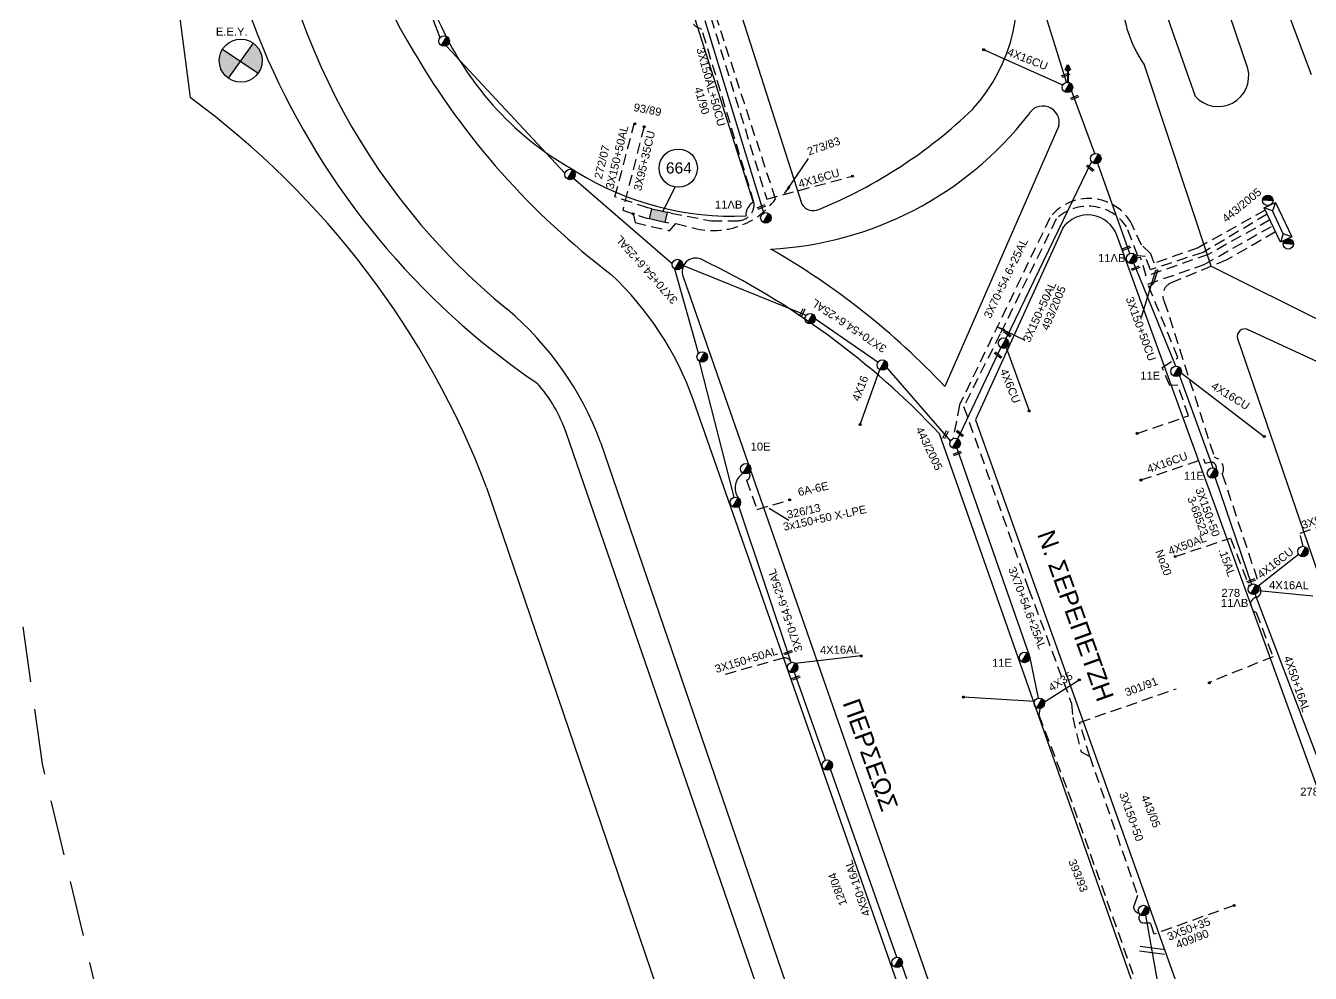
# Model space of a CAD drawing. Header units: millimetres. Extents: x 8791 to 11104, y 1833 to 2902.
# Drawn here: x 9321.4 to 9616.2, y 2196.6 to 2414.3 of the extents above; entities that cross this region are included whole.
import ezdxf
from ezdxf.enums import TextEntityAlignment as Align

# ---------------------------------------------------------------- set-up
doc = ezdxf.new("R2010")
doc.units = ezdxf.units.MM
doc.linetypes.add('DASHED', pattern=[19.05, 12.7, -6.35])
for name, color, linetype in [('Link Box 4 Διευθύνσεων', 7, 'Continuous'), ('Γέφυρες Εναερίου Δικτύου', 7, 'Continuous'), ('Γυμνά εναέρια ΧΤ (3Φ)   3x50+35CU', 7, 'Continuous'), ('Γυμνά εναέρια ΧΤ (3Φ)   4x16AL', 7, 'Continuous'), ('Γυμνά εναέρια ΧΤ (3Φ)   4x16CU', 7, 'Continuous'), ('Γυμνά εναέρια ΧΤ (3Φ)   4x35AL', 7, 'Continuous'), ('Γυμνά εναέρια ΧΤ (3Φ)   4x50AL', 7, 'Continuous'), ('Γυμνά εναέρια ΧΤ και ΦΟΠ (3Φ)   4x50+16AL', 7, 'Continuous'), ('Εναέρια παροχή ΧΤ 4x16', 7, 'SYN_LINE'), ('Επίτονοι', 7, 'Continuous'), ('Επιγραφές - Σχήματα', 7, 'Continuous'), ('Καλώδια ΧΤ   3x150+50AL', 7, 'DASHED'), ('Καλώδια ΧΤ   3x150+50CU', 7, 'DASHED'), ('Καλώδια ΧΤ   3x150AL+50CU', 7, 'DASHED'), ('Καλώδια ΧΤ   3x150AL+50XLPE', 7, 'DASHED'), ('Καλώδια ΧΤ   3x95+35CU', 7, 'DASHED'), ('Καλώδια ΧΤ   3x95+50CU', 7, 'DASHED'), ('Καλώδια ΧΤ   4x6CU', 7, 'DASHED'), ('Μηχανική τομή', 7, 'Continuous'), ('Στύλος ΦΜ', 7, 'Continuous'), ('Στύλος ΦΜ @ 1', 7, 'Continuous'), ('Συνδέσεις', 7, 'Continuous'), ('Συνεστραμμένα ΧΤ   3x70+54.6+25 AL', 7, 'SYN_LINE'), ('Συνεστραμμένα ΧΤ   3x70+54.6+25AL', 7, 'SYN_LINE'), ('Συνεστραμμένα ΧΤ   4x120+25AL', 7, 'SYN_LINE'), ('Τομή', 7, 'Continuous'), ('Υποσταθμός εναέριος 2 στύλων', 7, 'Continuous'), ('Υποσταθμός πόλεως', 7, 'Continuous'), ('Υπόβαθρο ΔΕΗ', 7, 'Continuous'), ('Υπόγεια Καλώδια Δικτύου ΧΤ   .15', 7, 'DASHED')]:
    doc.layers.add(name, color=color, linetype=linetype)
doc.styles.add('ar', font='ARIAL.TTF')
doc.styles.get("Standard").update_dxf_attribs({"font": 'ARIAL.TTF'})
doc.linetypes.add('SYN_LINE', pattern='A,0.5,-0.0001,["/\\/\\/\\/",Standard,S=0.1,R=0,X=0,Y=-0.05],-0.25', length=0.7501)
doc.dimstyles.new('ISO-25', dxfattribs={"dimtxt": 2.5, "dimasz": 2.5, "dimexe": 1.25, "dimexo": 0.625, "dimtad": 1, "dimtxsty": 'Standard', "dimcen": 2.5, "dimadec": 0, "dimazin": 0, "dimtfac": 1, "dimtmove": 0, "dimatfit": 3, "dimfxl": 1, "dimarcsym": 0})

# ---------------------------------------------------------------- blocks, each defined once
blk = doc.blocks.new('ΥΠΑΡΧΩΝ ΤΣΙΜΕΝΤΕΝΙΟΣ ΣΤΥΛΟΣ')
at = {"layer": 'Στύλος ΦΜ'}
blk.add_hatch(color=256, dxfattribs=at).paths.add_polyline_path([(-1.29, -2.28, 0.574793), (2.62, 0, 0.268822), (1.3, 2.27)])
blk.add_line((-1.29, -2.28), (1.3, 2.27), dxfattribs=at)
blk.add_circle((0, 0), 2.62, dxfattribs=at)
at = {"layer": 'Στύλος ΦΜ', "flags": 4}
for tag, p in [('ΤΥΠΟΣ', (-4.91, 3.03)), ('ΑΡΙΘΜΟΣ', (-4.68, 8.05))]:
    blk.add_attdef(tag, p, '', height=4, dxfattribs=at)
blk = doc.blocks.new('ΥΠΟΣΤΑΘΜΟΣ ΕΝΑΕΡΙΟΣ ΕΠΙ 2 ΣΤΥΛΩΝ')
at = {"layer": 'Υποσταθμός εναέριος 2 στύλων', "linetype": 'Continuous'}
for points in [[(-11.97, -2.11, 0.574793), (-8.45, -0.07, 0.268822), (-9.64, 1.98)], [(9.68, -2.15, 0.574793), (13.19, -0.1, 0.268822), (12.01, 1.95)]]:
    blk.add_hatch(color=256, dxfattribs=at).paths.add_polyline_path(points)
for p, q in [((-11.97, -2.11), (-9.64, 1.98)), ((9.68, -2.15), (12.01, 1.95))]:
    blk.add_line(p, q, dxfattribs=at)
for centre in [(-10.81, -0.07), (10.84, -0.1)]:
    blk.add_circle(centre, 2.36, dxfattribs=at)
at = {"layer": 'Υποσταθμός πόλεως', "linetype": 'Continuous', "ltscale": 40}
blk.add_lwpolyline([(-8.57, 2.82), (8.57, 2.82), (8.57, -2.82), (-8.57, -2.82)], close=True, dxfattribs=at)
for points in [[(-5.75, 0), (-8.57, 2.82)], [(-8.57, -2.82), (-5.75, 0)], [(-5.75, 0), (5.75, 0)], [(5.75, 0), (8.57, 2.82)], [(8.57, -2.82), (5.75, 0)]]:
    blk.add_lwpolyline(points, dxfattribs=at)
at = {"layer": 'Υποσταθμός εναέριος 2 στύλων', "ltscale": 40, "flags": 1}
for tag, p in [('ΜΕΤΑΣΧΗΜΑΤΙΣΜΟΣ', (14.09, 2.51)), ('ΙΣΧΥΣ', (14.07, -0.28)), ('ΑΡΙΘΜΟΣ', (14.19, -3))]:
    blk.add_attdef(tag, p, '', height=1.8, dxfattribs=at)
blk = doc.blocks.new('LINK BOX 4 ΑΝΑΧΩΡΗΣΕΩΝ')
at = {"layer": 'Link Box 4 Διευθύνσεων', "ltscale": 40}
blk.add_hatch(color=256, dxfattribs=at).paths.add_polyline_path([(-3.54, 0), (-3.54, -4.67), (3.54, -4.67), (3.54, 0)])
for p, q in [((-3.54, 0), (-5.33, 0)), ((5.33, 0), (3.54, 0)), ((-3.54, -4.67), (-5.33, -4.67)), ((5.33, -4.67), (3.54, -4.67))]:
    blk.add_line(p, q, dxfattribs=at)
blk.add_lwpolyline([(-3.54, -4.67), (-3.54, 0), (3.54, 0), (3.54, -4.67)], close=True, dxfattribs=at)
blk = doc.blocks.new('ΤΟΜΗ')
at = {"layer": 'Τομή', "ltscale": 40}
for p, q in [((-5.68, 0), (5.68, 0)), ((5.68, -2.33), (-5.68, -2.33))]:
    blk.add_line(p, q, dxfattribs=at)
blk = doc.blocks.new('_ΣΥΝΔΕΣΗ')
at = {"layer": 'Συνδέσεις', "linetype": 'SYN_LINE', "ltscale": 40}
blk.add_hatch(color=256, dxfattribs=at).paths.add_polyline_path([(0.5, -0.01, 1), (-0.5, -0.01, 1)])
at = {"layer": 'Συνδέσεις'}
blk.add_circle((0, -0.01), 0.5, dxfattribs=at)
blk = doc.blocks.new('ΜΗΧΑΝΙΚΗ ΤΟΜΗ')
at = {"layer": 'Μηχανική τομή', "ltscale": 40}
for p, q in [((-1.89, 0.78), (1.89, 0.78)), ((1.89, 0), (-1.89, 0))]:
    blk.add_line(p, q, dxfattribs=at)
blk = doc.blocks.new('ΕΠΙΤΟΝΟΣ')
at = {"layer": 'Επίτονοι', "lineweight": 40, "ltscale": 40}
blk.add_hatch(color=256, dxfattribs=at).paths.add_polyline_path([(-1.13, 6.47), (0, 9.1), (1.13, 6.47)])
for p, q in [((-1.13, 6.47), (0, 9.1)), ((1.13, 6.47), (-1.13, 6.47)), ((-1.13, 6.47), (0, 6.47)), ((0, 9.1), (1.13, 6.47)), ((0, 6.47), (0, 0))]:
    blk.add_line(p, q, dxfattribs=at)

msp = doc.modelspace()

# ---------------------------------------------------------------- hatches: boundary and pattern name
at = {"layer": 'Επιγραφές - Σχήματα'}
h = msp.add_hatch(color=1, dxfattribs=at)
h.paths.add_polyline_path([(9373.63, 2410.22), (9370.67, 2406.06), (9374.71, 2403.33, 0.158648), (9375.65, 2406.23, 0.239646)])
h.paths.add_polyline_path([(9370.67, 2406.06), (9366.55, 2408.85, 0.140748), (9365.8, 2406.23, 0.245453), (9367.91, 2402.19)])

# ---------------------------------------------------------------- linework, layer by layer
at = {"layer": 'Γέφυρες Εναερίου Δικτύου', "color": 1, "linetype": 'DASHED'}
msp.add_lwpolyline([(9458.36, 1857.05), (9432.31, 1920.75), (9365.58, 2075.63), (9325.2, 2244.73), (9298.03, 2437.76), (9298.68, 2617.88), (9309.06, 2640.05), (9358.3, 2763.68), (9403.29, 2881.65)], dxfattribs=at)
at = {"layer": 'Γέφυρες Εναερίου Δικτύου', "color": 30, "linetype": 'SYN_LINE', "ltscale": 20}
msp.add_lwpolyline([(9552.91, 2259.06), (9536.6, 2260.08)], dxfattribs=at)
at = {"layer": 'Γυμνά εναέρια ΧΤ (3Φ)   3x50+35CU', "color": 133, "linetype": 'DASHED', "ltscale": 0.2}
msp.add_lwpolyline([(9598.75, 2212.24), (9580.43, 2205.63), (9579.57, 2208.12), (9577.99, 2208.18, -0.64471), (9577.19, 2210.14, -0.431476)], format="xyb", dxfattribs=at)
at = {"layer": 'Γυμνά εναέρια ΧΤ (3Φ)   4x16AL', "color": 1, "linetype": 'Continuous', "ltscale": 0.2}
msp.add_lwpolyline([(9604.34, 2284.58), (9616.82, 2283.36)], dxfattribs=at)
at = {"layer": 'Γυμνά εναέρια ΧΤ (3Φ)   4x16AL', "color": 62, "linetype": 'SYN_LINE', "ltscale": 15}
msp.add_lwpolyline([(9498, 2267.9), (9513.12, 2269.62)], dxfattribs=at)
at = {"layer": 'Γυμνά εναέρια ΧΤ (3Φ)   4x16CU', "color": 30, "linetype": 'DASHED', "ltscale": 0.2}
msp.add_lwpolyline([(9478.15, 2416.64), (9478.64, 2416.11), (9491.45, 2374.44), (9511.13, 2379.7)], dxfattribs=at)
at = {"layer": 'Γυμνά εναέρια ΧΤ (3Φ)   4x16CU', "color": 151, "linetype": 'SYN_LINE', "ltscale": 20}
msp.add_lwpolyline([(9559.41, 2400.6), (9541.26, 2408.75)], dxfattribs=at)
at = {"layer": 'Γυμνά εναέρια ΧΤ (3Φ)   4x16CU', "color": 1, "linetype": 'SYN_LINE', "ltscale": 20}
msp.add_lwpolyline([(9586.59, 2334.54), (9605.68, 2319.93)], dxfattribs=at)
at = {"layer": 'Γυμνά εναέρια ΧΤ (3Φ)   4x16CU', "color": 1, "linetype": 'DASHED', "ltscale": 0.2}
msp.add_lwpolyline([(9577.37, 2309.93), (9591.69, 2314.76), (9592.1, 2313.8), (9593.16, 2314.01, -0.563161), (9594.63, 2312.4, 1.337763)], format="xyb", dxfattribs=at)
msp.add_lwpolyline([(9585.19, 2292.35), (9597.88, 2296.57)], dxfattribs=at)
at = {"layer": 'Γυμνά εναέρια ΧΤ (3Φ)   4x16CU', "color": 1, "linetype": 'Continuous'}
msp.add_lwpolyline([(9604.17, 2285.51), (9613.51, 2292.88)], dxfattribs=at)
at = {"layer": 'Γυμνά εναέρια ΧΤ (3Φ)   4x35AL', "color": 30, "linetype": 'SYN_LINE', "ltscale": 10}
msp.add_lwpolyline([(9555.2, 2258.95), (9563.18, 2264.04)], dxfattribs=at)
at = {"layer": 'Γυμνά εναέρια ΧΤ (3Φ)   4x50AL', "color": 5, "linetype": 'DASHED', "ltscale": 0.2}
for points in [[(9608.25, 2366.88), (9597.08, 2360.48), (9584.26, 2355.18, 0.441281), (9582.72, 2350.93)], [(9582.72, 2350.93), (9594.17, 2315.27), (9594.87, 2314.9, -0.411088), (9596.02, 2311.27), (9604.83, 2284.79, -0.438919), (9603.84, 2282.99, 0.775455), (9603.79, 2279.52), (9607.68, 2269.35), (9592.99, 2263.44)]]:
    msp.add_lwpolyline(points, format="xyb", dxfattribs=at)
at = {"layer": 'Γυμνά εναέρια ΧΤ και ΦΟΠ (3Φ)   4x50+16AL', "color": 151}
msp.add_lwpolyline([(9560.25, 2401.27), (9549.29, 2436.72)], dxfattribs=at)
at = {"layer": 'Γυμνά εναέρια ΧΤ και ΦΟΠ (3Φ)   4x50+16AL', "color": 30}
msp.add_lwpolyline([(9490.82, 2371.25), (9477.32, 2415.35)], dxfattribs=at)
at = {"layer": 'Γυμνά εναέρια ΧΤ και ΦΟΠ (3Φ)   4x50+16AL', "color": 62}
for points in [[(9566.75, 2384.91), (9561.45, 2399.36)], [(9574.81, 2361.94), (9567.48, 2382.63)]]:
    msp.add_lwpolyline(points, dxfattribs=at)
at = {"layer": 'Γυμνά εναέρια ΧΤ και ΦΟΠ (3Φ)   4x50+16AL', "color": 1, "ltscale": 0.2}
for points in [[(9585.39, 2336.09), (9575.7, 2359.7)], [(9593.91, 2312.72), (9586.22, 2333.98)], [(9594.36, 2310.46), (9602.71, 2285.96)], [(9620, 2240.51), (9603.56, 2283.71)]]:
    msp.add_lwpolyline(points, dxfattribs=at)
at = {"layer": 'Γυμνά εναέρια ΧΤ και ΦΟΠ (3Φ)   4x50+16AL', "color": 85, "ltscale": 0.2}
for points in [[(9504.96, 2245.6), (9497.8, 2265.72)], [(9521.35, 2200.34), (9506.06, 2243.49)], [(9537.18, 2156.16), (9522.49, 2198.67)]]:
    msp.add_lwpolyline(points, dxfattribs=at)
at = {"layer": 'Γυμνά εναέρια ΧΤ και ΦΟΠ (3Φ)   4x50+16AL', "color": 6}
msp.add_lwpolyline([(9584.87, 2174.24), (9578.51, 2209.99)], dxfattribs=at)
at = {"layer": 'Εναέρια παροχή ΧΤ 4x16', "ltscale": 15}
msp.add_line((9512.9, 2322.64), (9517.41, 2335.27), dxfattribs=at)
at = {"layer": 'Επιγραφές - Σχήματα', "ltscale": 20}
msp.add_line((9467.61, 2371.5), (9470.44, 2377.28), dxfattribs=at)
at = {"layer": 'Επιγραφές - Σχήματα', "color": 1}
for points in [[(9367.91, 2402.19), (9373.63, 2410.22)], [(9366.55, 2408.85), (9374.71, 2403.33)]]:
    msp.add_lwpolyline(points, dxfattribs=at)
at = {"layer": 'Επιγραφές - Σχήματα', "ltscale": 20}
msp.add_lwpolyline([(9577.46, 2347.3), (9580.77, 2358.11), (9581.23, 2358.19), (9580.15, 2354.88), (9579.24, 2354.26)], dxfattribs=at)
at = {"layer": 'Επιγραφές - Σχήματα', "color": 1}
msp.add_circle((9370.72, 2406.23), 4.93, dxfattribs=at)
at = {"layer": 'Επιγραφές - Σχήματα', "ltscale": 20}
msp.add_circle((9471.14, 2381.54), 4.39, dxfattribs=at)
at = {"layer": 'Καλώδια ΧΤ   3x150+50AL', "color": 1, "ltscale": 0.2}
for points in [[(9493.47, 2374.46), (9480.17, 2415.38), (9480.04, 2417.14, 0.384685), (9478.02, 2419.07), (9466.18, 2454.36), (9455.75, 2483.02), (9452.61, 2487.97), (9452.05, 2490.65, 0.503758), (9447, 2492.98), (9433.33, 2499.29), (9435.22, 2508.05), (9429.23, 2510.97), (9429.49, 2514.16, 0.260652), (9428.34, 2516.7), (9425.8, 2517.66, 0.361832), (9422.69, 2516.58), (9421.9, 2514.95)], [(9460.83, 2371.06), (9461.24, 2369.03), (9469.12, 2367.18), (9470.58, 2368.8), (9474.78, 2367.77, 0.307371), (9493.47, 2374.46)]]:
    msp.add_lwpolyline(points, format="xyb", dxfattribs=at)
at = {"layer": 'Καλώδια ΧΤ   3x150+50AL', "color": 62, "ltscale": 0.2}
msp.add_lwpolyline([(9464.18, 2372.42), (9456.62, 2374.93), (9461.06, 2391.75)], dxfattribs=at)
at = {"layer": 'Καλώδια ΧΤ   3x150+50AL', "color": 30, "ltscale": 0.2}
msp.add_lwpolyline([(9605.87, 2371.91), (9590.49, 2363.25), (9580.42, 2359.71), (9579.61, 2361.83), (9577.52, 2363.88), (9575.28, 2368.67, 0.548635), (9556.46, 2370.14), (9535.71, 2327.15), (9534.22, 2319.42)], format="xyb", dxfattribs=at)
at = {"layer": 'Καλώδια ΧΤ   3x150+50AL', "color": 133, "ltscale": 0.2}
msp.add_lwpolyline([(9606.33, 2370.95), (9591.62, 2362.2), (9579.53, 2358.21), (9578.43, 2361.28), (9576.64, 2361.43), (9574.07, 2368.08, 0.464054), (9557.92, 2369.88), (9545.05, 2343.48), (9536.66, 2326.79), (9551.57, 2284.96), (9561.44, 2258.57), (9561.69, 2255.4), (9563.64, 2247.5), (9565.6, 2246.44), (9576.6, 2214.48), (9575.77, 2212.32, 0.49772), (9576.9, 2210.5, -1.513648)], format="xyb", dxfattribs=at)
at = {"layer": 'Καλώδια ΧΤ   3x150+50AL', "color": 85, "ltscale": 0.2}
msp.add_lwpolyline([(9482, 2265.34), (9495.11, 2269.03, -0.398442), (9497.06, 2268.01, 0.715661)], format="xyb", dxfattribs=at)
at = {"layer": 'Καλώδια ΧΤ   3x150+50AL', "color": 133, "ltscale": 0.2}
msp.add_lwpolyline([(9565.6, 2246.44), (9563.29, 2254.25), (9585.43, 2261.99)], dxfattribs=at)
at = {"layer": 'Καλώδια ΧΤ   3x150+50CU', "color": 62, "linetype": 'DASHED', "ltscale": 0.2}
msp.add_lwpolyline([(9606.95, 2369.64), (9592.82, 2361.73), (9578.59, 2356.75), (9577.28, 2360.99), (9576.41, 2360.89)], dxfattribs=at)
at = {"layer": 'Καλώδια ΧΤ   3x150+50CU', "color": 1, "linetype": 'DASHED', "ltscale": 0.2}
msp.add_lwpolyline([(9576.48, 2320.63), (9588.27, 2324.65), (9585.85, 2331.7), (9584.01, 2331.59), (9582.25, 2335.75), (9585.85, 2338.02), (9578.95, 2354.93), (9591.84, 2359.38), (9607.56, 2368.33)], dxfattribs=at)
at = {"layer": 'Καλώδια ΧΤ   3x150AL+50CU', "color": 62, "ltscale": 0.2}
msp.add_lwpolyline([(9469.49, 2371.22), (9478.72, 2369.45), (9484.87, 2369.48, 0.451581), (9488.52, 2373.67), (9476.58, 2413.38), (9475.51, 2413.89, -0.602832), (9475.37, 2417.92), (9465.09, 2450.23), (9463.78, 2450.83, -0.539601), (9463.11, 2455.15), (9456.3, 2478.15, 0.209498), (9431.6, 2498.8)], format="xyb", dxfattribs=at)
at = {"layer": 'Καλώδια ΧΤ   3x150AL+50CU', "color": 27, "ltscale": 0.2}
msp.add_lwpolyline([(9590.73, 2148.91), (9593.47, 2149.88), (9593.16, 2151.26), (9591.4, 2157.24), (9589.16, 2158.1), (9586.08, 2170.04), (9585, 2170.04, -0.703428), (9583.25, 2174.92), (9560.37, 2239.24), (9553.99, 2255.81), (9554.2, 2257.46)], format="xyb", dxfattribs=at)
at = {"layer": 'Καλώδια ΧΤ   3x150AL+50XLPE', "color": 62, "ltscale": 0.2}
msp.add_lwpolyline([(9487.43, 2311.6, -0.521763), (9486.81, 2309.89), (9489.24, 2303.17), (9496.54, 2305.3)], format="xyb", dxfattribs=at)
at = {"layer": 'Καλώδια ΧΤ   3x95+35CU', "color": 1, "ltscale": 0.2}
msp.add_lwpolyline([(9463.3, 2391.02), (9458.4, 2371.88), (9463.66, 2370.1)], dxfattribs=at)
at = {"layer": 'Καλώδια ΧΤ   3x95+50CU', "color": 1, "ltscale": 0.2}
msp.add_lwpolyline([(9614.58, 2294.69), (9613.89, 2297.71), (9628.44, 2302.82)], dxfattribs=at)
at = {"layer": 'Καλώδια ΧΤ   4x6CU', "color": 62, "ltscale": 20}
msp.add_lwpolyline([(9546.45, 2340.34), (9551.71, 2325.78)], dxfattribs=at)
at = {"layer": 'Συνεστραμμένα ΧΤ   3x70+54.6+25 AL', "color": 62, "ltscale": 0.2}
msp.add_arc((9488.2, 2308.08), 4.01, 122.4896, 213.9091, dxfattribs=at)
at = {"layer": 'Συνεστραμμένα ΧΤ   3x70+54.6+25AL', "color": 62, "ltscale": 20}
for points in [[(9546.4, 2342.4), (9566.02, 2383.01)], [(9469.77, 2359.56), (9447.1, 2379.18)], [(9472.16, 2359.29), (9500.52, 2347.75)], [(9475.81, 2339.04), (9470.37, 2358.36)], [(9502.63, 2346.9), (9517.01, 2337)], [(9535.31, 2319.37), (9545.21, 2340.31)], [(9483.97, 2305.96), (9476.06, 2337.14)], [(9519.04, 2335.72), (9533.64, 2318.87)], [(9497.06, 2268.01), (9485.09, 2303.92)]]:
    msp.add_lwpolyline(points, dxfattribs=at)
at = {"layer": 'Συνεστραμμένα ΧΤ   3x70+54.6+25AL', "color": 30, "linetype": 'SYN_LINE', "ltscale": 20}
msp.add_lwpolyline([(9535.12, 2317.2), (9551.79, 2269.5), (9553.79, 2259.83)], dxfattribs=at)
at = {"layer": 'Συνεστραμμένα ΧΤ   4x120+25AL', "color": 62, "ltscale": 20}
for points in [[(9416.47, 2411.48), (9402.63, 2447.81)], [(9445.15, 2380.38), (9417.87, 2409.62)]]:
    msp.add_lwpolyline(points, dxfattribs=at)
at = {"layer": 'Υπόβαθρο ΔΕΗ'}
msp.add_line((9427.16, 2308.24), (9514.57, 2051.2), dxfattribs=at)
for points in [[(9362.18, 2559.77), (9339.38, 2549.33), (9359.13, 2397.73)], [(9455.07, 2478.47), (9488.33, 2373.71)], [(9466.34, 2477.05), (9499.55, 2373.25)], [(9558.53, 2391.25), (9532.36, 2331.37)], [(9559.4, 2367.73), (9539.39, 2323.72), (9617.41, 2104.92)], [(9648.15, 2155.85), (9571.85, 2366.14)], [(9472.31, 2356.61), (9569.47, 2077.48), (9575.19, 2074.32), (9606.01, 2086.8)], [(9541.21, 2061.68), (9564.85, 2070.26), (9474.6, 2328.39)], [(9535.46, 2059.23), (9445.48, 2320.63)], [(9453.32, 2318.63), (9541.21, 2061.68)], [(9609.79, 2096.79), (9531.13, 2320.54)]]:
    msp.add_lwpolyline(points, dxfattribs=at)
for points in [[(9593.51, 2359.06), (9578.11, 2405.4, -0.150095), (9572.98, 2421.84, 0.071125), (9564.61, 2455.96, 0.04305), (9547.78, 2495.59, 0.085983), (9542.49, 2502.87, -0.131863), (9534.8, 2523.61, -0.19517), (9544.23, 2547.63, -0.127673), (9564.69, 2558.35, -0.17403), (9581.6, 2554.65, -0.190679), (9590.66, 2536.9, -0.094546), (9588.85, 2524.74), (9581.08, 2547.21), (9541.6, 2536.14), (9562.88, 2474.71), (9589.82, 2398.1, 0.792528), (9601.89, 2404.43), (9576.61, 2478.91), (9557.97, 2534.02), (9543.75, 2529.93)], [(9593.51, 2359.06), (9647.19, 2332.27, 0.755839), (9651.87, 2335.51), (9645.67, 2353.95), (9629.91, 2387.72), (9606.88, 2446.24), (9588.55, 2497.7), (9573.68, 2537.81, 0.722545), (9568.09, 2536.07), (9584.84, 2488.97), (9603.03, 2438.77), (9616.47, 2403.06)], [(9687.63, 2222.34), (9689.94, 2226.02), (9671.73, 2278.23), (9657.65, 2318.67), (9601.82, 2344.48, 0.642437), (9599.56, 2342.44), (9615.67, 2295.3), (9633, 2245.13), (9644.23, 2212.28), (9651.43, 2208.76), (9687.63, 2222.34)]]:
    msp.add_lwpolyline(points, format="xyb", dxfattribs=at)
for centre, radius, start, end in [((9537.15, 2476.83), 174.96, 171.6675, 235.772), ((9518.78, 2474.32), 126.91, 167.646, 211.3368), ((9561.77, 2489.21), 163.33, 186.8978, 207.3482), ((9528.48, 2467.57), 152.81, 183.488, 230.8022), ((9509.9, 2421.43), 39.07, 317.7193, 15.9423), ((9483.03, 2444.68), 73.01, 204.6944, 241.1531), ((9562.03, 2496.99), 175.66, 210.3137, 232.7761), ((9241.51, 2237.71), 198.6, 20.8021, 53.682), ((9460.54, 2476.48), 112.88, 292.3425, 313.8994), ((9554.84, 2392.03), 3.77, 347.957, 153.8979), ((9488.35, 2442.84), 79.98, 272.9163, 322.0881), ((9483.56, 2438.19), 67.68, 238.11, 272.6002), ((9490.25, 2370.63), 3.62, 121.9656, 180.8109), ((9502.16, 2374.83), 3.05, 211.2722, 295.136), ((9565.21, 2363.73), 7.06, 19.9444, 145.5046), ((9404.34, 2210.55), 176.04, 43.3429, 59.9756), ((9475.16, 2357.8), 3.09, 66.1033, 202.5327), ((9395.64, 2192.96), 186.1, 43.2768, 64.2773), ((9404.98, 2303.26), 74.02, 19.8404, 46.6766), ((9384.15, 2292.85), 73.82, 20.4369, 49.6908), ((9413.26, 2309.54), 34.08, 18.996, 41.6053)]:
    msp.add_arc(centre, radius, start, end, dxfattribs=at)
at = {"layer": 'Υπόγεια Καλώδια Δικτύου ΧΤ   .15', "color": 1, "linetype": 'DASHED', "ltscale": 0.2}
msp.add_lwpolyline([(9597.88, 2296.57), (9602.19, 2285.56)], dxfattribs=at)

# ---------------------------------------------------------------- block references
at = {"layer": 'Link Box 4 Διευθύνσεων', "xscale": 0.5104822389464168, "yscale": 0.5104822389464168, "zscale": 0.5104822389464168, "rotation": 347.2863404863677}
msp.add_blockref('LINK BOX 4 ΑΝΑΧΩΡΗΣΕΩΝ', (9466.84, 2371.82), dxfattribs=at)
at = {"layer": 'Επίτονοι', "xscale": 0.4594340150515993, "yscale": 0.4594340150515993, "zscale": 0.4594340150515993}
msp.add_blockref('ΕΠΙΤΟΝΟΣ', (9560.57, 2401.06), dxfattribs=at)
at = {"layer": 'Μηχανική τομή'}
for p, xscale, yscale, zscale, rotation in [((9559.97, 2403.08), 0.510482238946105, 0.510482238946105, 0.510482238946105, 201.2624916001842), ((9562.06, 2397.96), 0.510482238946105, 0.510482238946105, 0.510482238946105, 201.2624916001842), ((9565.86, 2381.69), 0.5104822389461884, 0.5104822389461884, 0.5104822389461884, 140.4855288400163), ((9490.14, 2372.81), 0.5104822389461423, 0.5104822389461423, 0.5104822389461423, 202.957535020011), ((9573.98, 2363.35), 0.510482238946105, 0.510482238946105, 0.510482238946105, 201.2624916001842), ((9576.03, 2358.73), 0.510482238946105, 0.510482238946105, 0.510482238946105, 201.2624916001842), ((9499.42, 2348.47), 0.5104822389461613, 0.5104822389461613, 0.5104822389461613, 242.7583704432252), ((9546.83, 2343.63), 0.5104822389461884, 0.5104822389461884, 0.5104822389461884, 140.4855288400163), ((9544.7, 2338.78), 0.5104822389461884, 0.5104822389461884, 0.5104822389461884, 140.4855288400163), ((9532.32, 2320.4), 0.5104822389461613, 0.5104822389461613, 0.5104822389461613, 242.7583704432252), ((9535.92, 2320.79), 0.5104822389461884, 0.5104822389461884, 0.5104822389461884, 140.4855288400163), ((9535.12, 2316.23), 0.5104822389462199, 0.5104822389462199, 0.5104822389462199, 200.9428004583038), ((9602.6, 2286.97), 0.510482238946105, 0.510482238946105, 0.510482238946105, 201.2624916001842), ((9496.31, 2270.46), 0.510482238946105, 0.510482238946105, 0.510482238946105, 201.2624916001842), ((9498.1, 2264.68), 0.510482238946105, 0.510482238946105, 0.510482238946105, 201.2624916001842)]:
    msp.add_blockref('ΜΗΧΑΝΙΚΗ ΤΟΜΗ', p, dxfattribs=dict(at, xscale=xscale, yscale=yscale, zscale=zscale, rotation=rotation))
at = {"layer": 'Στύλος ΦΜ @ 1', "ltscale": 40, "xscale": 0.4594340150515993, "yscale": 0.4594340150515993, "zscale": 0.4594340150515993}
for p in [(9417.41, 2410.74), (9560.5, 2400.09), (9566.99, 2383.73), (9446.31, 2380.1), (9470.96, 2359.4), (9501.43, 2346.97), (9545.81, 2341.36), (9476.65, 2338.19), (9518, 2336.32), (9534.71, 2318.33), (9484.27, 2304.8), (9497.4, 2266.86), (9554.04, 2258.65), (9505.35, 2244.46), (9577.96, 2211.06), (9521.39, 2199.14)]:
    msp.add_blockref('ΥΠΑΡΧΩΝ ΤΣΙΜΕΝΤΕΝΙΟΣ ΣΤΥΛΟΣ', p, dxfattribs=at)
at = {"layer": 'Στύλος ΦΜ @ 1', "ltscale": 40}
ref = msp.add_blockref('ΥΠΑΡΧΩΝ ΤΣΙΜΕΝΤΕΝΙΟΣ ΣΤΥΛΟΣ', (9491.26, 2370.13), dxfattribs=dict(at, xscale=0.4594340150515993, yscale=0.4594340150515993, zscale=0.4594340150515993))
ref.add_attrib('ΤΥΠΟΣ', '11ΛB', (9479.58, 2372.25), dxfattribs={"layer": 'Στύλος ΦΜ', "height": 1.838, "flags": 4})
ref = msp.add_blockref('ΥΠΑΡΧΩΝ ΤΣΙΜΕΝΤΕΝΙΟΣ ΣΤΥΛΟΣ', (9575.21, 2360.8), dxfattribs=dict(at, xscale=0.4594340150515993, yscale=0.4594340150515993, zscale=0.4594340150515993))
ref.add_attrib('ΤΥΠΟΣ', '11ΛB', (9567.51, 2359.98), dxfattribs={"layer": 'Στύλος ΦΜ', "height": 1.838, "flags": 4})
ref = msp.add_blockref('ΥΠΑΡΧΩΝ ΤΣΙΜΕΝΤΕΝΙΟΣ ΣΤΥΛΟΣ', (9585.44, 2334.89), dxfattribs=dict(at, xscale=0.4594340150515993, yscale=0.4594340150515993, zscale=0.4594340150515993))
ref.add_attrib('ΤΥΠΟΣ', '11E', (9577.21, 2332.97), dxfattribs={"layer": 'Στύλος ΦΜ', "height": 1.838, "flags": 4})
ref = msp.add_blockref('ΥΠΑΡΧΩΝ ΤΣΙΜΕΝΤΕΝΙΟΣ ΣΤΥΛΟΣ', (9486.64, 2312.51), dxfattribs=dict(at, xscale=0.4594340150515993, yscale=0.4594340150515993, zscale=0.4594340150515993))
ref.add_attrib('ΤΥΠΟΣ', '10E', (9487.77, 2316.69), dxfattribs={"layer": 'Στύλος ΦΜ', "height": 1.838, "flags": 4})
ref = msp.add_blockref('ΥΠΑΡΧΩΝ ΤΣΙΜΕΝΤΕΝΙΟΣ ΣΤΥΛΟΣ', (9593.8, 2311.52), dxfattribs=dict(at, xscale=0.4594340150515993, yscale=0.4594340150515993, zscale=0.4594340150515993))
ref.add_attrib('ΤΥΠΟΣ', '11E', (9587.21, 2309.99), dxfattribs={"layer": 'Στύλος ΦΜ', "height": 1.838, "flags": 4})
ref = msp.add_blockref('ΥΠΑΡΧΩΝ ΤΣΙΜΕΝΤΕΝΙΟΣ ΣΤΥΛΟΣ', (9614.55, 2293.49), dxfattribs=dict(at, xscale=0.4594340150515993, yscale=0.4594340150515993, zscale=0.4594340150515993))
ref.add_attrib('ΤΥΠΟΣ', '10E', (9618.22, 2294.28), dxfattribs={"layer": 'Στύλος ΦΜ', "height": 1.838, "flags": 4})
ref = msp.add_blockref('ΥΠΑΡΧΩΝ ΤΣΙΜΕΝΤΕΝΙΟΣ ΣΤΥΛΟΣ', (9603.17, 2284.85), dxfattribs=dict(at, xscale=0.4594340150515993, yscale=0.4594340150515993, zscale=0.4594340150515993))
ref.add_attrib('ΤΥΠΟΣ', '11ΛB', (9595.73, 2280.78), dxfattribs={"layer": 'Στύλος ΦΜ', "height": 1.838, "flags": 4})
ref.add_attrib('ΑΡΙΘΜΟΣ', '278', (9595.84, 2283.09), dxfattribs={"layer": 'Στύλος ΦΜ', "height": 1.838, "flags": 4})
ref = msp.add_blockref('ΥΠΑΡΧΩΝ ΤΣΙΜΕΝΤΕΝΙΟΣ ΣΤΥΛΟΣ', (9550.63, 2269.18), dxfattribs=dict(at, xscale=0.4594340150515993, yscale=0.4594340150515993, zscale=0.4594340150515993))
ref.add_attrib('ΤΥΠΟΣ', '11Ε', (9543.19, 2267.02), dxfattribs={"layer": 'Στύλος ΦΜ', "height": 1.838, "flags": 4})
ref = msp.add_blockref('ΥΠΑΡΧΩΝ ΤΣΙΜΕΝΤΕΝΙΟΣ ΣΤΥΛΟΣ', (9620.17, 2239.32), dxfattribs=dict(at, xscale=0.4594340150515993, yscale=0.4594340150515993, zscale=0.4594340150515993))
ref.add_attrib('ΤΥΠΟΣ', '278', (9613.93, 2237.44), dxfattribs={"layer": 'Στύλος ΦΜ', "height": 1.838, "flags": 4})
at = {"layer": 'Συνδέσεις', "xscale": 0.4594340150518314, "yscale": 0.4594340150518314, "zscale": 0.4594340150518314}
for p in [(9541.26, 2408.75), (9461.17, 2391.72), (9463.34, 2391.07), (9511.13, 2379.7), (9460.82, 2371.04), (9551.71, 2325.78), (9512.9, 2322.64), (9576.48, 2320.64), (9605.68, 2319.94), (9577.37, 2309.93), (9496.72, 2305.35), (9585.19, 2292.35), (9513.14, 2269.52), (9563.21, 2264.05), (9593.06, 2263.37), (9536.63, 2260.09), (9598.77, 2212.24)]:
    msp.add_blockref('_ΣΥΝΔΕΣΗ', p, dxfattribs=at)
at = {"layer": 'Τομή', "xscale": 0.5104822389463816, "yscale": 0.5104822389463816, "zscale": 0.5104822389463816, "rotation": 352.1046420465722}
msp.add_blockref('ΤΟΜΗ', (9580.05, 2202.5), dxfattribs=at)
at = {"layer": 'Υποσταθμός εναέριος 2 στύλων', "xscale": 0.5104822389465131, "yscale": 0.5104822389465131, "zscale": 0.5104822389465131, "rotation": 115.2992908468846}
msp.add_blockref('ΥΠΟΣΤΑΘΜΟΣ ΕΝΑΕΡΙΟΣ ΕΠΙ 2 ΣΤΥΛΩΝ', (9608.79, 2369.11), dxfattribs=at)

# ---------------------------------------------------------------- texts
at = {"layer": 'Γυμνά εναέρια ΧΤ (3Φ)   4x16AL', "ltscale": 20}
for s, rotation, p in [('6A-6E', 12.5336, (9502.13, 2307.89)), ('326/13', 12.5336, (9499.94, 2302.82)), ('4X16AL', 359.5269, (9611.34, 2285.77)), ('4X16AL', 0.8501, (9508.25, 2270.95))]:
    msp.add_text(s, height=1.838, rotation=rotation, dxfattribs=at).set_placement(p, align=Align.MIDDLE)
at = {"layer": 'Γυμνά εναέρια ΧΤ (3Φ)   4x16CU', "ltscale": 20}
for s, rotation, p in [('4X16CU', 338.7738, (9551.34, 2406.61)), ('4X16CU', 16.4158, (9503.44, 2379.24)), ('4X16CU', 328.448, (9597.93, 2329.25)), ('4X16CU', 19.4951, (9583.39, 2313.96)), ('4X50AL', 20.7961, (9587.98, 2295.12)), ('4X16CU', 37.687, (9608.22, 2290.9))]:
    msp.add_text(s, height=1.838, rotation=rotation, dxfattribs=at).set_placement(p, align=Align.MIDDLE)
at = {"layer": 'Γυμνά εναέρια ΧΤ και ΦΟΠ (3Φ)   4x50+16AL', "ltscale": 20}
for rotation, p in [(289.0409, (9613.18, 2263.09)), (108.4499, (9512.28, 2216.19))]:
    msp.add_text('4X50+16AL', height=1.838, rotation=rotation, dxfattribs=at).set_placement(p, align=Align.MIDDLE)
at = {"layer": 'Εναέρια παροχή ΧΤ 4x16', "ltscale": 20, "insert": (9510.97, 2328.51), "char_height": 1.838, "width": 7.0014, "attachment_point": 1, "rotation": 69.0725, "style": 'ar'}
msp.add_mtext('4X16', dxfattribs=at)
at = {"layer": 'Επιγραφές - Σχήματα', "color": 1, "ltscale": 20, "insert": (9365.02, 2413.82), "char_height": 1.838, "width": 20.487, "attachment_point": 1, "style": 'ar'}
msp.add_mtext('Ε.Ε.Υ.', dxfattribs=at)
at = {"layer": 'Επιγραφές - Σχήματα', "ltscale": 20, "attachment_point": 1, "style": 'ar'}
for s, insert, char_height, width, rotation in [('41/90', (9476.57, 2400.39), 1.838, 19.788, 286.575), ('93/89', (9461.12, 2396.48), 1.838, 19.788, 349.316), ('273/83', (9500.52, 2386.15), 1.838, 19.788, 19.5684), ('272/07', (9451.82, 2379.35), 1.838, 19.788, 76.4), ('443/2005', (9595.77, 2370.36), 1.838, 19.788, 39.4041), ('493/2005', (9554.42, 2344.82), 1.838, 6.4491, 67.7062), ('443/2005', (9527.26, 2322.37), 1.838, 19.788, 295.8316), ('3-68523', (9589.71, 2306.39), 1.838, 19.788, 289.9807), ('Ν. ΣΕΡΕΠΕΤΖΗ', (9557.33, 2298.87), 4.0839, 44.1264, 289.7383), ('Νο20', (9582.37, 2294.17), 1.838, 19.788, 289.9807), ('4X35', (9555.88, 2262.81), 1.838, 4.3703, 32.3156), ('301/91', (9573.45, 2261.91), 1.838, 19.788, 20.9644), ('ΠΕΡΣΕΩΣ', (9512.66, 2260.14), 4.084, 19.788, 289.7383), ('443/05', (9579.03, 2237.85), 1.838, 19.788, 291.8196), ('393/93', (9562.35, 2223.07), 1.838, 19.788, 291.8196), ('128/04', (9508.22, 2211.93), 1.838, 19.788, 110.332), ('3Χ50+35', (9583.17, 2205.83), 1.838, 19.788, 20.9644), ('409/90', (9585.15, 2203.99), 1.838, 19.788, 20.9644)]:
    msp.add_mtext(s, dxfattribs=dict(at, insert=insert, char_height=char_height, width=width, rotation=rotation))
at = {"layer": 'Επιγραφές - Σχήματα', "ltscale": 20, "insert": (9468.32, 2382.87), "char_height": 2.552, "width": 10.6959, "attachment_point": 1, "style": 'ar'}
msp.add_mtext('664', dxfattribs=at)
at = {"layer": 'Καλώδια ΧΤ   3x150+50AL', "ltscale": 0.2}
for s, height, rotation, p in [('3X150+50AL', 1.838, 76.5345, (9457.09, 2384.07)), ('3X150+50AL', 1.838, 65.6283, (9554.08, 2348.54)), ('3x150+50 X-LPE', 1.8377, 12.2518, (9504.78, 2301.21)), ('3X150+50AL', 1.838, 16.9136, (9486.76, 2268.62))]:
    msp.add_text(s, height=height, rotation=rotation, dxfattribs=at).set_placement(p, align=Align.MIDDLE)
at = {"layer": 'Καλώδια ΧΤ   3x150+50AL', "ltscale": 20, "char_height": 1.838, "width": 19.788, "attachment_point": 1, "style": 'ar'}
for insert, rotation in [((9591.55, 2308.42), 289.9807), ((9574.07, 2238.48), 289.4686)]:
    msp.add_mtext('3Χ150+50', dxfattribs=dict(at, insert=insert, rotation=rotation))
at = {"layer": 'Καλώδια ΧΤ   3x150+50CU', "ltscale": 20, "insert": (9575.57, 2352.24), "char_height": 1.838, "width": 19.788, "attachment_point": 1, "rotation": 289.9807, "style": 'ar'}
msp.add_mtext('3Χ150+50CU', dxfattribs=at)
at = {"layer": 'Καλώδια ΧΤ   3x150AL+50CU', "ltscale": 0.2}
msp.add_text('3X150AL+50CU', height=1.8377, rotation=285.4626, dxfattribs=at).set_placement((9478.66, 2400.19), align=Align.MIDDLE)
at = {"layer": 'Καλώδια ΧΤ   3x95+35CU', "ltscale": 0.2}
msp.add_text('3X95+35CU', height=1.838, rotation=76.7983, dxfattribs=at).set_placement((9463.36, 2383.25), align=Align.MIDDLE)
at = {"layer": 'Καλώδια ΧΤ   3x95+50CU', "ltscale": 0.2}
msp.add_text('3X95+50CU', height=1.838, rotation=18.6065, dxfattribs=at).set_placement((9620.93, 2301.75), align=Align.MIDDLE)
at = {"layer": 'Καλώδια ΧΤ   4x6CU', "ltscale": 20, "insert": (9546.68, 2335.7), "char_height": 1.838, "width": 19.788, "attachment_point": 1, "rotation": 291.8039, "style": 'ar'}
msp.add_mtext('4Χ6CU', dxfattribs=at)
at = {"layer": 'Συνεστραμμένα ΧΤ   3x70+54.6+25AL', "ltscale": 20}
for rotation, p in [(131.5212, (9463.87, 2358.2)), (64.3107, (9546.34, 2356.27)), (146.3329, (9510.33, 2345.32)), (108.6083, (9495.69, 2279.98)), (290.765, (9551.26, 2280.52))]:
    msp.add_text('3X70+54.6+25AL', height=1.8377, rotation=rotation, dxfattribs=at).set_placement(p, align=Align.MIDDLE)
at = {"layer": 'Υπόγεια Καλώδια Δικτύου ΧΤ   .15', "ltscale": 20, "insert": (9596.84, 2294.49), "char_height": 1.838, "width": 19.788, "attachment_point": 1, "rotation": 289.9807, "style": 'ar'}
msp.add_mtext('.15AL', dxfattribs=at)

# ---------------------------------------------------------------- leaders
at = {"layer": 'Επιγραφές - Σχήματα', "ltscale": 40}
for points, override in [([(9495.53, 2375.65), (9501.01, 2383.74)], {"dimasz": 2, "dimtad": 0}), ([(9544.23, 2345.2), (9550.7, 2342.06)], {"dimasz": 2, "dimtad": 0}), ([(9492.01, 2303.43), (9496.51, 2300.72)], {"dimasz": 1, "dimtad": 0})]:
    msp.add_leader(points, dimstyle='ISO-25', override=override, dxfattribs=at)

doc.saveas('drawing.dxf')
